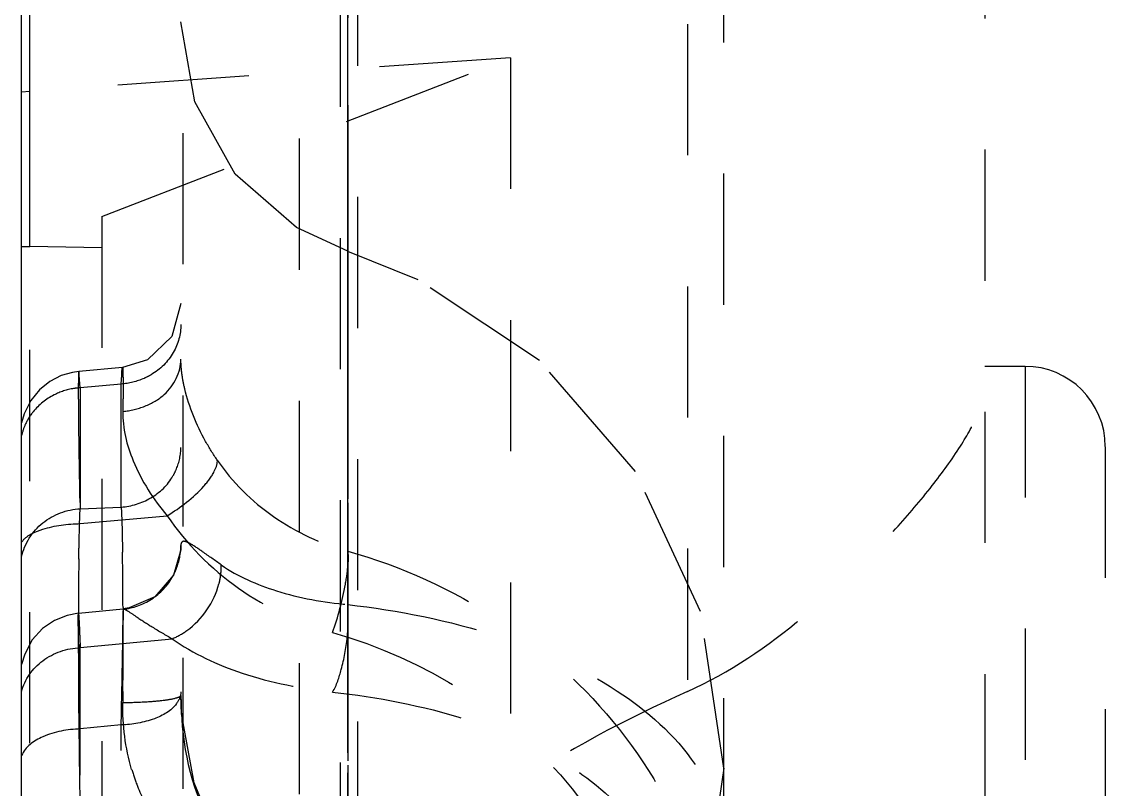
# Model space of a CAD drawing. Header units: millimetres. Extents: x 3400 to 4389, y -3437 to -1630.
# Drawn here: x 4182.7 to 4196.2, y -1970.03 to -1960.47 of the extents above; entities that cross this region are included whole.
import ezdxf

# ---------------------------------------------------------------- set-up
doc = ezdxf.new("R2010")
doc.units = ezdxf.units.MM
doc.header["$LTSCALE"] = 16.335
doc.linetypes.add('HIDDEN', pattern=[0.2, 0.1, -0.1])
doc.layers.get('0').update_dxf_attribs({"linetype": 'CONTINUOUS'})
doc.layers.add('DEFAULT_2', color=8, linetype='HIDDEN')

msp = doc.modelspace()

# ---------------------------------------------------------------- linework, layer by layer
at = {"color": 7, "linetype": 'Continuous'}
for p, q in [((4182.798, -1963.267), (4182.798, -1947.267)), ((4182.698, -2005.095), (4182.698, -1947.8)), ((4182.698, -1963.267), (4182.798, -1963.267))]:
    msp.add_line(p, q, dxfattribs=at)
at = {"layer": 'DEFAULT_2', "color": 8, "linetype": 'HIDDEN'}
for p, q in [((4186.154, -1821.443), (4186.154, -2230.079)), ((4186.88, -1822.169), (4186.88, -2229.352)), ((4186.667, -1822.682), (4186.667, -2228.84)), ((4184.709, -1824.642), (4184.698, -2236.576)), ((4186.761, -1856.965), (4186.761, -2042.334)), ((4186.761, -2043.333), (4186.761, -1859.109)), ((4191.445, -2189.417), (4191.445, -1863.401)), ((4186.76, -1998.977), (4186.76, -1869.838)), ((4186.761, -1967.728), (4186.761, -1910.213)), ((4186.76, -1979.134), (4186.76, -1923.081)), ((4186.76, -1932.649), (4186.76, -1963.193)), ((4190.992, -1947.43), (4190.992, -1985.667)), ((4194.698, -1952.26), (4194.698, -1980.835)), ((4188.786, -1960.918), (4182.698, -1961.34)), ((4183.698, -1962.895), (4188.786, -1960.918)), ((4188.786, -1960.918), (4188.786, -1970.03)), ((4182.698, -1961.34), (4182.798, -1961.333)), ((4183.698, -1962.895), (4183.698, -1982.602)), ((4182.798, -1972.724), (4182.798, -1963.267)), ((4183.698, -1963.284), (4182.798, -1963.267)), ((4186.76, -1963.193), (4186.76, -1971.657)), ((4186.761, -1967.064), (4186.761, -1963.326)), ((4186.761, -1963.326), (4186.761, -1971.519)), ((4183.41, -1964.822), (4183.955, -1964.773)), ((4184.266, -1964.682), (4183.955, -1964.776)), ((4183.955, -1964.773), (4183.955, -1964.773)), ((4195.198, -1964.761), (4194.698, -1964.761)), ((4195.198, -1964.761), (4195.198, -1976.761)), ((4183.427, -1965.028), (4183.41, -1964.822)), ((4183.938, -1964.982), (4183.427, -1965.028)), ((4183.427, -1965.028), (4183.427, -1966.534)), ((4183.938, -1966.514), (4183.938, -1964.982)), ((4196.198, -1965.763), (4196.198, -1975.759)), ((4183.427, -1966.534), (4183.938, -1966.514)), ((4183.427, -1966.72), (4184.511, -1966.622)), ((4183.427, -1989.455), (4183.427, -1966.72)), ((4183.406, -1967.834), (4183.962, -1967.781)), ((4183.406, -1967.834), (4183.406, -1967.834)), ((4183.96, -1967.786), (4183.962, -1967.781)), ((4183.961, -1967.767), (4183.961, -1967.924)), ((4183.962, -1967.781), (4183.962, -1967.781)), ((4183.427, -1968.264), (4184.573, -1968.154)), ((4182.736, -1968.345), (4182.698, -1968.474)), ((4183.959, -1968.81), (4183.958, -1968.949)), ((4183.938, -1969.228), (4183.427, -1969.278)), ((4183.938, -1972.815), (4183.938, -1969.228)), ((4191.445, -1969.767), (4191.164, -1971.693))]:
    msp.add_line(p, q, dxfattribs=at)
for points in [[(4186.761, -1963.326), (4186.122, -1963.033), (4185.358, -1962.368), (4184.857, -1961.467), (4184.682, -1960.471)], [(4191.445, -1969.767), (4191.156, -1967.813), (4190.344, -1966.071), (4189.148, -1964.688), (4187.638, -1963.685), (4186.761, -1963.332)], [(4184.682, -1963.98), (4184.57, -1964.389), (4184.266, -1964.682)], [(4183.189, -1964.877), (4183.049, -1964.95), (4182.92, -1965.053), (4182.811, -1965.187), (4182.729, -1965.352), (4182.698, -1965.463)], [(4183.411, -1964.825), (4183.333, -1964.836), (4183.189, -1964.877)], [(4184.682, -1966.992), (4184.681, -1967.045), (4184.59, -1967.361), (4184.356, -1967.631), (4184.036, -1967.77), (4183.963, -1967.781)], [(4183.406, -1967.836), (4183.264, -1967.863), (4183.106, -1967.926)], [(4183.106, -1967.926), (4182.959, -1968.028), (4182.831, -1968.167), (4182.736, -1968.345)], [(4184.993, -1970.296), (4184.846, -1969.95), (4184.689, -1969.091), (4184.682, -1968.863)]]:
    msp.add_lwpolyline(points, dxfattribs=at)
for centre, radius, start, end in [((4195.198, -1965.761), 1, 0, 90), ((4183.383, -1965.772), 0.701, 155.9505, 167.8111), ((4122.679, -1967.983), 61.282, 0.20252, 0.8496), ((4246.881, -1968.028), 63.477, 179.21716, 179.80475), ((4268.949, -1968.12), 85.545, 179.79406, 179.99866), ((4085.283, -1968.124), 98.679, 359.60159, 0.11577), ((4301.623, -1968.07), 118.219, 180.02305, 180.57778), ((4093.471, -1967.046), 90.493, 358.61808, 359.08079), ((4303.571, -1968.077), 120.166, 180.56516, 181.00323), ((4186.345, -1969.104), 2.375, 196.5982, 201.8946), ((4186.248, -1969.145), 2.271, 201.8501, 212.8634)]:
    msp.add_arc(centre, radius, start, end, dxfattribs=at)
for points, knots in [([(4184.682, -1964.239), (4184.682, -1964.36), (4184.611, -1964.613), (4184.425, -1964.799), (4184.313, -1964.865)], [0, 0, 0, 0, 0.481557, 1, 1, 1, 1]), ([(4183.938, -1964.982), (4183.941, -1964.935), (4183.947, -1964.866), (4183.948, -1964.797), (4183.953, -1964.776)], [0, 0, 0, 0, 0.689876, 1, 1, 1, 1]), ([(4183.955, -1964.773), (4183.958, -1964.773), (4183.955, -1964.792), (4183.96, -1964.811), (4183.96, -1964.859), (4183.961, -1964.918), (4183.961, -1964.997), (4183.961, -1965.133), (4183.96, -1965.244), (4183.96, -1965.322)], [0, 0, 0, 0, 0.016179, 0.064187, 0.144087, 0.255687, 0.398383, 0.570898, 1, 1, 1, 1]), ([(4183.96, -1965.322), (4184.053, -1965.315), (4184.238, -1965.269), (4184.547, -1965.096), (4184.682, -1964.834), (4184.682, -1964.672)], [0, 0, 0, 0, 0.267946, 0.53722, 1, 1, 1, 1]), ([(4184.697, -1964.868), (4184.694, -1964.851), (4184.686, -1964.786), (4184.682, -1964.72), (4184.682, -1964.672)], [0, 0, 0, 0, 0.268751, 1, 1, 1, 1]), ([(4183.41, -1964.825), (4183.408, -1964.825), (4183.41, -1964.842), (4183.405, -1964.861), (4183.406, -1964.905), (4183.403, -1964.99), (4183.404, -1965.14), (4183.405, -1965.361), (4183.408, -1965.638), (4183.413, -1965.963), (4183.419, -1966.329), (4183.424, -1966.586), (4183.427, -1966.72)], [0, 0, 0, 0, 0.004594, 0.017665, 0.039289, 0.069458, 0.155243, 0.273515, 0.420705, 0.593227, 0.787523, 1, 1, 1, 1]), ([(4184.313, -1964.865), (4184.284, -1964.882), (4184.167, -1964.941), (4184.036, -1964.976), (4183.938, -1964.982)], [0, 0, 0, 0, 0.258542, 1, 1, 1, 1]), ([(4183.427, -1965.028), (4183.4, -1965.03), (4183.287, -1965.043), (4183.178, -1965.078), (4183.101, -1965.117)], [0, 0, 0, 0, 0.24048, 1, 1, 1, 1]), ([(4185.135, -1965.929), (4185.083, -1965.854), (4184.911, -1965.576), (4184.784, -1965.27), (4184.73, -1965.041)], [0, 0, 0, 0, 0.280479, 1, 1, 1, 1]), ([(4190.992, -1968.813), (4191.515, -1968.578), (4192.433, -1967.94), (4193.399, -1967.014), (4194.028, -1966.278), (4194.38, -1965.795), (4194.61, -1965.387), (4194.698, -1965.124), (4194.698, -1965.015)], [0, 0, 0, 0, 0.31676, 0.609996, 0.739812, 0.85168, 0.939723, 1, 1, 1, 1]), ([(4183.96, -1965.322), (4183.952, -1965.532), (4184.077, -1966.01), (4184.338, -1966.418), (4184.511, -1966.622)], [0, 0, 0, 0, 0.439259, 1, 1, 1, 1]), ([(4184.583, -1966.127), (4184.599, -1966.099), (4184.654, -1965.987), (4184.682, -1965.862), (4184.682, -1965.771)], [0, 0, 0, 0, 0.26267, 1, 1, 1, 1]), ([(4184.511, -1966.622), (4184.678, -1966.521), (4184.9, -1966.352), (4185.091, -1966.1), (4185.14, -1965.977), (4185.135, -1965.929)], [0, 0, 0, 0, 0.61216, 0.849404, 1, 1, 1, 1]), ([(4185.135, -1965.93), (4185.322, -1966.203), (4185.81, -1966.687), (4186.433, -1966.974), (4186.761, -1967.063)], [0, 0, 0, 0, 0.492798, 1, 1, 1, 1]), ([(4183.938, -1966.514), (4184.066, -1966.505), (4184.322, -1966.427), (4184.519, -1966.24), (4184.583, -1966.127)], [0, 0, 0, 0, 0.496465, 1, 1, 1, 1]), ([(4182.698, -1967.13), (4182.733, -1966.969), (4182.928, -1966.665), (4183.261, -1966.545), (4183.427, -1966.534)], [0, 0, 0, 0, 0.497598, 1, 1, 1, 1]), ([(4183.41, -1967.161), (4183.411, -1967.097), (4183.415, -1966.888), (4183.42, -1966.679), (4183.427, -1966.534)], [0, 0, 0, 0, 0.304778, 1, 1, 1, 1]), ([(4183.938, -1966.514), (4183.94, -1966.55), (4183.949, -1966.737), (4183.952, -1966.924), (4183.954, -1967.075)], [0, 0, 0, 0, 0.193969, 1, 1, 1, 1]), ([(4184.511, -1966.622), (4184.748, -1966.97), (4185.362, -1967.594), (4186.154, -1967.96), (4186.571, -1968.078)], [0, 0, 0, 0, 0.493644, 1, 1, 1, 1]), ([(4182.698, -1966.954), (4182.719, -1966.917), (4182.804, -1966.847), (4183.048, -1966.751), (4183.27, -1966.724), (4183.427, -1966.72)], [0, 0, 0, 0, 0.1622, 0.400662, 1, 1, 1, 1]), ([(4185.184, -1967.235), (4185.106, -1967.18), (4184.979, -1967.089), (4184.833, -1966.987), (4184.751, -1966.947), (4184.711, -1966.936), (4184.683, -1966.959), (4184.682, -1966.98), (4184.682, -1966.992)], [0, 0, 0, 0, 0.457056, 0.757223, 0.847649, 0.903759, 0.943913, 1, 1, 1, 1]), ([(4184.582, -1967.376), (4184.598, -1967.346), (4184.654, -1967.225), (4184.682, -1967.09), (4184.682, -1966.992)], [0, 0, 0, 0, 0.260393, 1, 1, 1, 1]), ([(4186.571, -1968.078), (4186.639, -1967.881), (4186.719, -1967.596), (4186.765, -1967.255), (4186.773, -1967.114), (4186.761, -1967.063)], [0, 0, 0, 0, 0.599997, 0.848203, 1, 1, 1, 1]), ([(4186.761, -1967.063), (4187.425, -1967.25), (4188.694, -1967.822), (4190.224, -1969.207), (4191.212, -1970.983), (4191.443, -1972.313), (4191.445, -1972.97)], [0, 0, 0, 0, 0.257116, 0.508437, 0.755447, 1, 1, 1, 1]), ([(4185.156, -1967.471), (4185.162, -1967.451), (4185.179, -1967.373), (4185.186, -1967.293), (4185.184, -1967.235)], [0, 0, 0, 0, 0.267614, 1, 1, 1, 1]), ([(4185.184, -1967.235), (4185.392, -1967.379), (4185.911, -1967.603), (4186.46, -1967.701), (4186.761, -1967.728)], [0, 0, 0, 0, 0.456407, 1, 1, 1, 1]), ([(4183.96, -1967.786), (4184.084, -1967.774), (4184.335, -1967.685), (4184.52, -1967.491), (4184.582, -1967.376)], [0, 0, 0, 0, 0.48924, 1, 1, 1, 1]), ([(4184.573, -1968.154), (4184.638, -1968.128), (4184.904, -1967.976), (4185.097, -1967.699), (4185.156, -1967.471)], [0, 0, 0, 0, 0.228742, 1, 1, 1, 1]), ([(4186.754, -1968.136), (4186.758, -1968.099), (4186.768, -1967.963), (4186.769, -1967.827), (4186.761, -1967.728)], [0, 0, 0, 0, 0.274642, 1, 1, 1, 1]), ([(4186.76, -1967.728), (4187.392, -1967.801), (4188.561, -1968.034), (4190.068, -1968.681), (4190.988, -1969.481), (4191.368, -1970.217), (4191.439, -1970.591), (4191.444, -1970.773)], [0, 0, 0, 0, 0.317945, 0.591011, 0.813077, 0.908893, 1, 1, 1, 1]), ([(4183.404, -1967.919), (4183.404, -1967.907), (4183.404, -1967.887), (4183.403, -1967.859), (4183.406, -1967.847), (4183.404, -1967.836), (4183.406, -1967.836)], [0, 0, 0, 0, 0.437144, 0.74885, 0.935972, 1, 1, 1, 1]), ([(4183.406, -1967.836), (4183.409, -1967.837), (4183.406, -1967.85), (4183.411, -1967.867), (4183.411, -1967.903), (4183.416, -1967.974), (4183.42, -1968.097), (4183.425, -1968.203), (4183.427, -1968.264)], [0, 0, 0, 0, 0.017245, 0.06576, 0.145368, 0.255795, 0.567971, 1, 1, 1, 1]), ([(4183.96, -1967.998), (4183.961, -1967.977), (4183.961, -1967.913), (4183.962, -1967.849), (4183.961, -1967.807)], [0, 0, 0, 0, 0.339148, 1, 1, 1, 1]), ([(4183.962, -1967.781), (4183.969, -1967.78), (4183.988, -1967.79), (4184.045, -1967.823), (4184.158, -1967.902), (4184.342, -1968.019), (4184.489, -1968.107), (4184.573, -1968.154)], [0, 0, 0, 0, 0.027363, 0.083961, 0.283923, 0.595019, 1, 1, 1, 1]), ([(4183.427, -1969.278), (4183.423, -1969.121), (4183.415, -1968.668), (4183.404, -1968.215), (4183.404, -1967.919)], [0, 0, 0, 0, 0.346384, 1, 1, 1, 1]), ([(4183.953, -1968.498), (4183.954, -1968.448), (4183.957, -1968.282), (4183.959, -1968.115), (4183.96, -1967.998)], [0, 0, 0, 0, 0.299261, 1, 1, 1, 1]), ([(4184.573, -1968.154), (4184.836, -1968.342), (4185.491, -1968.642), (4186.189, -1968.777), (4186.571, -1968.819)], [0, 0, 0, 0, 0.457239, 1, 1, 1, 1]), ([(4186.571, -1968.078), (4187.715, -1968.397), (4189.851, -1969.734), (4191.119, -1973.29), (4189.845, -1976.86), (4187.728, -1978.287), (4186.571, -1978.66)], [0, 0, 0, 0, 0.251909, 0.495089, 0.742083, 1, 1, 1, 1]), ([(4186.571, -1968.819), (4186.623, -1968.732), (4186.696, -1968.504), (4186.741, -1968.271), (4186.754, -1968.136)], [0, 0, 0, 0, 0.427287, 1, 1, 1, 1]), ([(4182.698, -1968.812), (4182.734, -1968.661), (4182.94, -1968.377), (4183.262, -1968.274), (4183.427, -1968.264)], [0, 0, 0, 0, 0.485425, 1, 1, 1, 1]), ([(4184.682, -1968.816), (4184.682, -1968.868), (4184.609, -1969.029), (4184.328, -1969.181), (4184.078, -1969.223), (4183.938, -1969.228)], [0, 0, 0, 0, 0.172236, 0.539057, 1, 1, 1, 1]), ([(4186.571, -1968.819), (4187.133, -1968.88), (4188.171, -1969.081), (4189.51, -1969.646), (4190.32, -1970.36), (4190.646, -1971.015), (4190.757, -1971.688), (4190.436, -1972.601), (4189.521, -1973.505), (4188.187, -1974.234), (4187.139, -1974.563), (4186.571, -1974.691)], [0, 0, 0, 0, 0.156343, 0.290249, 0.398316, 0.445215, 0.489883, 0.583533, 0.698237, 0.838904, 1, 1, 1, 1]), ([(4183.958, -1968.949), (4184.049, -1968.948), (4184.222, -1968.942), (4184.445, -1968.926), (4184.595, -1968.901), (4184.662, -1968.879), (4184.682, -1968.864), (4184.682, -1968.857)], [0, 0, 0, 0, 0.370824, 0.69985, 0.913776, 0.971739, 1, 1, 1, 1]), ([(4183.427, -1969.278), (4183.268, -1969.283), (4182.998, -1969.327), (4182.741, -1969.5), (4182.698, -1969.609)], [0, 0, 0, 0, 0.575651, 1, 1, 1, 1])]:
    msp.add_open_spline(points, degree=3, knots=knots, dxfattribs=at)
for points in [[(4184.73, -1965.041), (4184.716, -1964.984), (4184.705, -1964.926), (4184.697, -1964.868)], [(4183.101, -1965.117), (4183.002, -1965.167), (4182.911, -1965.239), (4182.842, -1965.326)], [(4182.842, -1965.326), (4182.802, -1965.375), (4182.769, -1965.429), (4182.743, -1965.487)], [(4190.992, -1968.813), (4190.226, -1969.157), (4189.472, -1969.546), (4188.786, -1970.03)], [(4184.068, -1969.783), (4183.989, -1969.514), (4183.955, -1969.23), (4183.958, -1968.949)], [(4184.682, -1968.863), (4184.683, -1969.37), (4184.767, -1969.901), (4185, -1970.351)]]:
    msp.add_open_spline(points, degree=3, dxfattribs=at)

doc.saveas('drawing.dxf')
